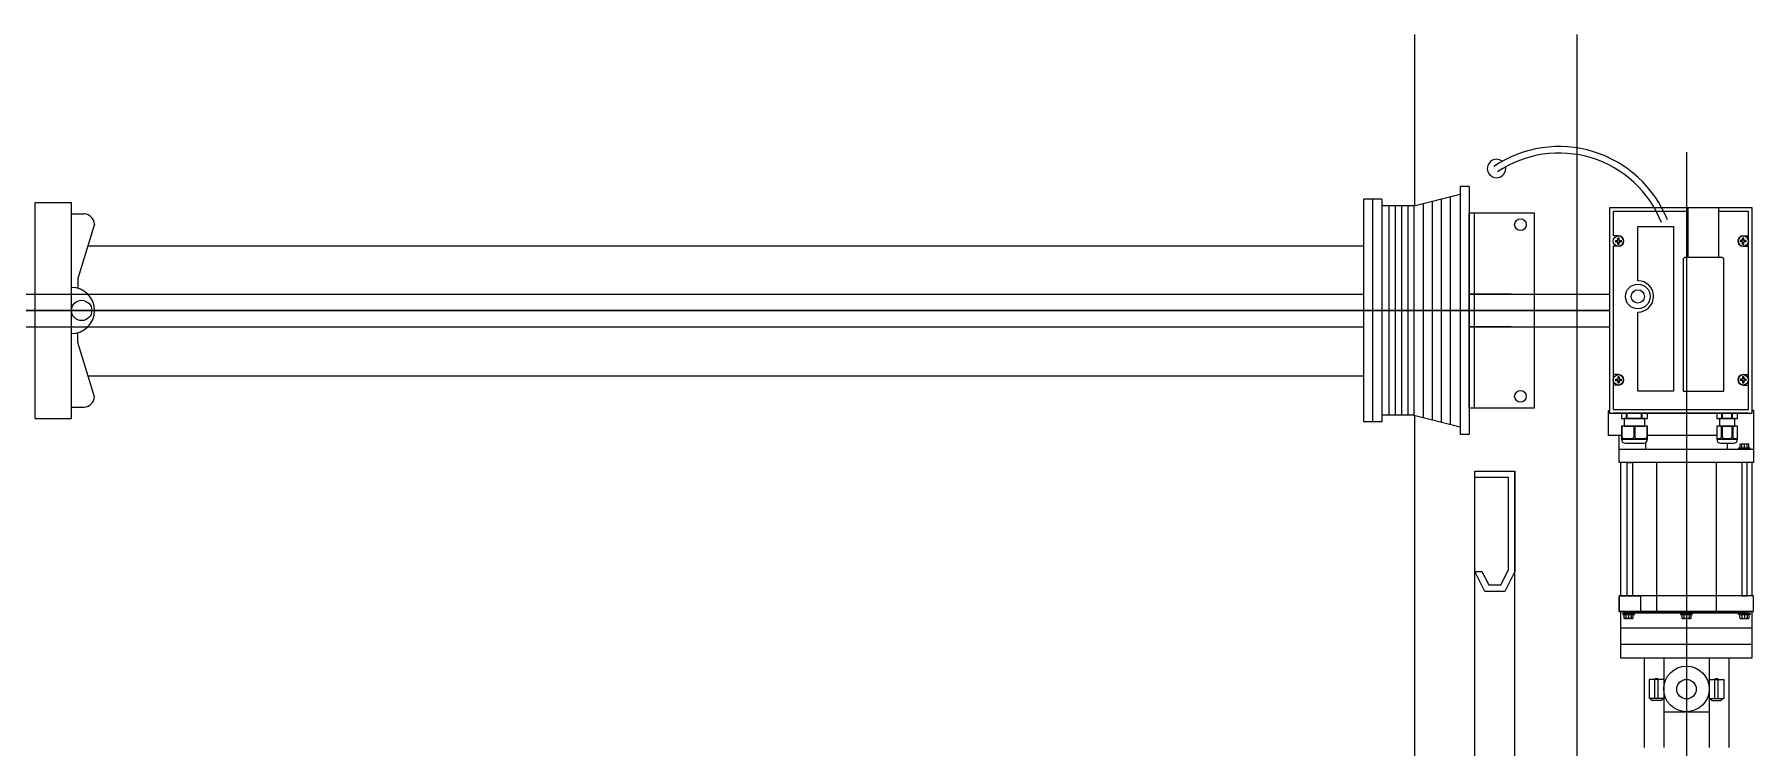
# Model space of a CAD drawing. Header units: millimetres. Extents: x 34479 to 326239, y 111570 to 168880.
# Drawn here: x 186043 to 186705, y 167183 to 167458 of the extents above; entities that cross this region are included whole.
import ezdxf

# ---------------------------------------------------------------- set-up
doc = ezdxf.new("R2010")
doc.units = ezdxf.units.MM
doc.header["$LTSCALE"] = 100
doc.header["$MEASUREMENT"] = 0
doc.layers.get('0').update_dxf_attribs({"linetype": 'CONTINUOUS'})
for name, color, linetype in [('FIN', 8, 'CONTINUOUS'), ('LC-003-002-----0', 1, 'CONTINUOUS'), ('OHD Frame', 2, 'CONTINUOUS'), ('OHD Track', 4, 'CONTINUOUS')]:
    doc.layers.add(name, color=color, linetype=linetype)

msp = doc.modelspace()

# ---------------------------------------------------------------- linework, layer by layer
at = {"color": 1}
for p, q in [((186678.89, 167412.35, 0), (186678.89, 167170.9, 0)), ((186595.27, 167399.14, 0), (186591.77, 167399.14, 0)), ((186561.62, 167394.27, 0), (186554.62, 167394.27, 0)), ((186574.02, 167391.73, 0), (186561.62, 167391.73, 0)), ((186063.83, 167376.39, 0), (186554.62, 167376.39, 0)), ((186063.83, 167326.39, 0), (186554.62, 167326.39, 0)), ((186574.02, 167311.23, 0), (186561.62, 167311.23, 0)), ((186561.62, 167308.68, 0), (186554.62, 167308.68, 0)), ((186595.27, 167303.81, 0), (186591.77, 167303.81, 0))]:
    msp.add_line(p, q, dxfattribs=at)
at = {"color": 1, "linetype": 'Continuous'}
for p, q in [((186574.02, 167391.73, 0), (186591.77, 167396.14, 0)), ((186591.77, 167399.14, 0), (186591.77, 167303.81, 0)), ((186595.27, 167399.14, 0), (186595.27, 167303.81, 0)), ((186554.62, 167394.27, 0), (186554.62, 167308.68, 0)), ((186558.12, 167394.27, 0), (186558.12, 167308.68, 0)), ((186561.62, 167394.27, 0), (186561.62, 167308.68, 0)), ((186574.02, 167391.73, 0), (186574.02, 167311.23, 0)), ((186574.02, 167311.23, 0), (186591.77, 167306.81, 0))]:
    msp.add_line(p, q, dxfattribs=at)
at = {"color": 3}
for p, q in [((186043.51, 167309.99, 0), (186043.51, 167392.96, 0)), ((186043.51, 167392.96, 0), (186057.51, 167392.96, 0)), ((186057.51, 167309.99, 0), (186057.51, 167392.96, 0)), ((186057.51, 167388.66, 0), (186062.4, 167388.66, 0)), ((186066.38, 167384.67, 0), (186059.94, 167363.76, 0)), ((186059.94, 167363.76, 0), (186059.94, 167360, 0)), ((186059.94, 167339.19, 0), (186059.94, 167342.95, 0)), ((186066.38, 167318.28, 0), (186059.94, 167339.19, 0)), ((186043.51, 167309.99, 0), (186057.51, 167309.99, 0)), ((186057.51, 167314.29, 0), (186062.4, 167314.29, 0)), ((186597.45, 163432.59, 0), (186597.45, 167289.71, 0)), ((186612.85, 163432.59, 0), (186612.85, 167289.71, 0))]:
    msp.add_line(p, q, dxfattribs=at)
at = {"color": 8, "linetype": 'Continuous'}
for p, q in [((186564.39, 167391.73, 0), (186564.39, 167311.23, 0)), ((186566.84, 167391.73, 0), (186566.84, 167311.23, 0)), ((186569.29, 167391.73, 0), (186569.29, 167311.23, 0)), ((186571.74, 167391.73, 0), (186571.74, 167311.23, 0)), ((186577.52, 167392.6, 0), (186577.52, 167310.35, 0)), ((186581.02, 167393.47, 0), (186581.02, 167309.48, 0)), ((186584.52, 167394.34, 0), (186584.52, 167308.61, 0)), ((186588.02, 167395.21, 0), (186588.02, 167307.74, 0))]:
    msp.add_line(p, q, dxfattribs=at)
at = {"color": 0}
for p, q in [((186679.52, 167371.79, 0), (186679.52, 167390.98, 0)), ((186691.32, 167371.79, 0), (186691.32, 167390.98, 0)), ((186597.27, 167313.98, 0), (186597.27, 167388.98, 0)), ((186652.72, 167380.14, 0), (186650.72, 167380.14, 0)), ((186652.72, 167376.14, 0), (186650.72, 167376.14, 0)), ((186700.72, 167380.14, 0), (186702.72, 167380.14, 0)), ((186700.72, 167376.14, 0), (186702.72, 167376.14, 0)), ((186677.58, 167371.39, 0), (186678.16, 167371.79, 0)), ((186693.26, 167371.39, 0), (186692.68, 167371.79, 0)), ((186652.72, 167326.81, 0), (186650.72, 167326.81, 0)), ((186700.72, 167326.81, 0), (186702.72, 167326.81, 0)), ((186652.72, 167322.81, 0), (186650.72, 167322.81, 0)), ((186700.72, 167322.81, 0), (186702.72, 167322.81, 0)), ((186649.22, 167312.96, 0), (186648.72, 167312.96, 0)), ((186648.72, 167312.96, 0), (186648.72, 167303.44, 0)), ((186702.72, 167311.98, 0), (186650.72, 167311.98, 0)), ((186655.87, 167309.98, 0), (186655.87, 167311.98, 0)), ((186656.12, 167309.98, 0), (186656.12, 167311.98, 0)), ((186661.62, 167309.98, 0), (186661.62, 167311.98, 0)), ((186661.87, 167309.98, 0), (186661.87, 167311.98, 0)), ((186692.54, 167309.98, 0), (186692.54, 167311.98, 0)), ((186692.79, 167309.98, 0), (186692.79, 167311.98, 0)), ((186696.29, 167309.98, 0), (186696.29, 167311.98, 0)), ((186696.54, 167309.98, 0), (186696.54, 167311.98, 0)), ((186704.22, 167313.22, 0), (186704.72, 167313.22, 0)), ((186704.72, 167313.22, 0), (186704.72, 167293.05, 0)), ((186653.87, 167303.44, 0), (186648.72, 167303.44, 0)), ((186653.05, 167298.12, 0), (186653.05, 167303.44, 0)), ((186690.54, 167303.44, 0), (186663.87, 167303.44, 0)), ((186663.26, 167298.12, 0), (186663.26, 167300.77, 0)), ((186694.54, 167300.48, 0), (186694.54, 167298.12, 0)), ((186699.43, 167299.92, 0), (186699.43, 167298.62, 0)), ((186699.43, 167298.62, 0), (186702.93, 167298.62, 0)), ((186699.68, 167300.17, 0), (186699.93, 167300.17, 0)), ((186700.18, 167298.62, 0), (186700.18, 167299.92, 0)), ((186700.43, 167300.17, 0), (186700.93, 167300.17, 0)), ((186701.18, 167298.62, 0), (186701.18, 167299.92, 0)), ((186701.43, 167300.17, 0), (186701.93, 167300.17, 0)), ((186702.18, 167298.62, 0), (186702.18, 167299.92, 0)), ((186702.43, 167300.17, 0), (186702.68, 167300.17, 0)), ((186702.93, 167298.62, 0), (186702.93, 167299.92, 0)), ((186653.55, 167293.05, 0), (186653.55, 167241.78, 0)), ((186704.22, 167241.78, 0), (186704.22, 167293.05, 0)), ((186658.35, 167234.62, 0), (186654.85, 167234.62, 0)), ((186654.85, 167234.62, 0), (186654.85, 167233.32, 0)), ((186655.35, 167233.07, 0), (186655.1, 167233.07, 0)), ((186655.6, 167234.62, 0), (186655.6, 167233.32, 0)), ((186656.35, 167233.07, 0), (186655.85, 167233.07, 0)), ((186656.6, 167234.62, 0), (186656.6, 167233.32, 0)), ((186657.35, 167233.07, 0), (186656.85, 167233.07, 0)), ((186657.6, 167234.62, 0), (186657.6, 167233.32, 0)), ((186658.1, 167233.07, 0), (186657.85, 167233.07, 0)), ((186658.35, 167233.32, 0), (186658.35, 167234.62, 0)), ((186680.64, 167234.62, 0), (186677.14, 167234.62, 0)), ((186677.14, 167234.62, 0), (186677.14, 167233.32, 0)), ((186677.64, 167233.07, 0), (186677.39, 167233.07, 0)), ((186677.89, 167234.62, 0), (186677.89, 167233.32, 0)), ((186678.64, 167233.07, 0), (186678.14, 167233.07, 0)), ((186678.89, 167234.62, 0), (186678.89, 167233.32, 0)), ((186679.64, 167233.07, 0), (186679.14, 167233.07, 0)), ((186679.89, 167234.62, 0), (186679.89, 167233.32, 0)), ((186680.39, 167233.07, 0), (186680.14, 167233.07, 0)), ((186680.64, 167233.32, 0), (186680.64, 167234.62, 0)), ((186699.43, 167234.62, 0), (186702.93, 167234.62, 0)), ((186699.43, 167233.32, 0), (186699.43, 167234.62, 0)), ((186699.68, 167233.07, 0), (186699.93, 167233.07, 0)), ((186700.18, 167234.62, 0), (186700.18, 167233.32, 0)), ((186700.43, 167233.07, 0), (186700.93, 167233.07, 0)), ((186701.18, 167234.62, 0), (186701.18, 167233.32, 0)), ((186701.43, 167233.07, 0), (186701.93, 167233.07, 0)), ((186702.18, 167234.62, 0), (186702.18, 167233.32, 0)), ((186702.43, 167233.07, 0), (186702.68, 167233.07, 0)), ((186702.93, 167234.62, 0), (186702.93, 167233.32, 0)), ((186653.55, 167229.5, 0), (186704.22, 167229.5, 0)), ((186653.55, 167223.21, 0), (186653.55, 167217.98, 0)), ((186653.55, 167223.21, 0), (186704.22, 167223.21, 0)), ((186653.55, 167217.98, 0), (186704.22, 167217.98, 0)), ((186662.64, 167217.98, 0), (186662.64, 167183.48, 0)), ((186670.14, 167217.98, 0), (186670.14, 167183.48, 0)), ((186687.64, 167217.98, 0), (186687.64, 167183.48, 0)), ((186695.14, 167217.98, 0), (186695.14, 167183.48, 0)), ((186704.22, 167217.98, 0), (186704.22, 167223.21, 0)), ((186664.56, 167209.69, 0), (186664.56, 167202.33, 0)), ((186670.14, 167209.69, 0), (186664.56, 167209.69, 0)), ((186666.73, 167209.79, 0), (186666.88, 167209.95, 0)), ((186666.73, 167202.33, 0), (186666.73, 167209.79, 0)), ((186667.98, 167209.79, 0), (186667.82, 167209.95, 0)), ((186667.98, 167202.33, 0), (186667.98, 167209.79, 0)), ((186687.64, 167209.69, 0), (186693.22, 167209.69, 0)), ((186689.8, 167209.79, 0), (186689.96, 167209.95, 0)), ((186689.8, 167202.33, 0), (186689.8, 167209.79, 0)), ((186691.05, 167209.79, 0), (186690.9, 167209.95, 0)), ((186691.05, 167202.33, 0), (186691.05, 167209.79, 0)), ((186693.22, 167209.69, 0), (186693.22, 167202.33, 0)), ((186670.14, 167202.33, 0), (186664.56, 167202.33, 0)), ((186664.85, 167202.33, 0), (186665.6, 167201.57, 0)), ((186669.1, 167201.57, 0), (186665.6, 167201.57, 0)), ((186669.85, 167202.33, 0), (186669.1, 167201.57, 0)), ((186687.64, 167202.33, 0), (186693.22, 167202.33, 0)), ((186687.93, 167202.33, 0), (186688.68, 167201.57, 0)), ((186688.68, 167201.57, 0), (186692.17, 167201.57, 0)), ((186692.93, 167202.33, 0), (186692.17, 167201.57, 0)), ((186670.14, 167197.26, 0), (186687.64, 167197.26, 0))]:
    msp.add_line(p, q, dxfattribs=at)
at = {"color": 2}
for p, q in [((184315.95, 167357.73, 0), (186554.62, 167357.73, 0)), ((186595.27, 167357.73, 0), (186649.22, 167357.73, 0)), ((186611.39, 167357.73, 0), (186595.27, 167357.73, 0)), ((184315.95, 167345.23, 0), (186554.62, 167345.23, 0)), ((186595.27, 167345.23, 0), (186649.22, 167345.23, 0)), ((186611.39, 167345.23, 0), (186595.27, 167345.23, 0))]:
    msp.add_line(p, q, dxfattribs=at)
at = {"color": 8}
for p, q in [((181929.8, 167351.48, 0), (186649.22, 167351.48, 0)), ((186649.22, 167351.48, 0), (181939.47, 167351.48, 0))]:
    msp.add_line(p, q, dxfattribs=at)
at = {"color": 0, "elevation": 0}
for points in [[(186649.22, 167311.98), (186704.22, 167311.98), (186704.22, 167390.98), (186649.22, 167390.98)], [(186620.27, 167313.98), (186595.27, 167313.98), (186595.27, 167388.98), (186620.27, 167388.98)], [(186653.87, 167309.98), (186663.87, 167309.98), (186663.87, 167311.98), (186653.87, 167311.98)], [(186654.87, 167306.98), (186662.87, 167306.98), (186662.87, 167309.98), (186654.87, 167309.98)], [(186690.54, 167309.98), (186698.54, 167309.98), (186698.54, 167311.98), (186690.54, 167311.98)], [(186691.54, 167306.98), (186697.54, 167306.98), (186697.54, 167309.98), (186691.54, 167309.98)], [(186653.87, 167301.98), (186663.87, 167301.98), (186663.87, 167306.98), (186653.87, 167306.98)], [(186690.54, 167301.98), (186698.54, 167301.98), (186698.54, 167306.98), (186690.54, 167306.98)], [(186653.05, 167298.12), (186704.72, 167298.12), (186704.72, 167293.05), (186653.05, 167293.05)], [(186698.93, 167298.12), (186703.43, 167298.12), (186703.43, 167298.62), (186698.93, 167298.62)], [(186656.09, 167241.78), (186656.09, 167293.05), (186658.09, 167293.05), (186658.09, 167241.78)], [(186667.39, 167235.79), (186690.39, 167235.79), (186690.39, 167293.05), (186667.39, 167293.05)], [(186702.18, 167241.78), (186702.18, 167293.05), (186700.18, 167293.05), (186700.18, 167241.78)], [(186653.05, 167235.79), (186704.72, 167235.79), (186704.72, 167241.78), (186653.05, 167241.78)], [(186653.05, 167241.78), (186661.19, 167241.78), (186661.19, 167235.79), (186653.05, 167235.79)], [(186653.55, 167223.21), (186704.22, 167223.21), (186704.22, 167235.79), (186653.55, 167235.79)], [(186658.85, 167235.12), (186654.35, 167235.12), (186654.35, 167234.62), (186658.85, 167234.62)], [(186656, 167235.79), (186701.94, 167235.79), (186701.94, 167235.12), (186656, 167235.12)], [(186681.14, 167235.12), (186676.64, 167235.12), (186676.64, 167234.62), (186681.14, 167234.62)], [(186698.93, 167235.12), (186703.43, 167235.12), (186703.43, 167234.62), (186698.93, 167234.62)]]:
    msp.add_lwpolyline(points, close=True, dxfattribs=at)
for points in [[(186650.72, 167376.14), (186650.72, 167313.48), (186702.72, 167313.48), (186702.72, 167389.48), (186691.32, 167389.48)], [(186679.52, 167389.48), (186650.72, 167389.48), (186650.72, 167380.14)], [(186660.19, 167362.91), (186660.19, 167383.7), (186673.87, 167383.7), (186673.87, 167320.5), (186660.19, 167320.5), (186660.19, 167350.82)], [(186677.58, 167371.39), (186677.58, 167320.5), (186693.26, 167320.5), (186693.26, 167371.39)], [(186692.68, 167371.79), (186678.16, 167371.79)], [(186658.74, 167302.93), (186658.74, 167306.98), (186653.99, 167306.98), (186653.99, 167302.93)], [(186663.74, 167302.93), (186663.74, 167306.98), (186658.99, 167306.98), (186658.99, 167302.93)], [(186692.42, 167302.93), (186692.42, 167306.98), (186690.54, 167306.98)], [(186696.42, 167302.93), (186696.42, 167306.98), (186692.67, 167306.98), (186692.67, 167302.93)], [(186698.54, 167306.98), (186696.67, 167306.98), (186696.67, 167302.93)], [(186663.87, 167301.98), (186653.87, 167301.98)], [(186655.01, 167302.23), (186657.73, 167302.23)], [(186655.37, 167300.48), (186662.37, 167300.48)], [(186660.01, 167302.23), (186662.73, 167302.23)], [(186690.54, 167302.23), (186691.41, 167302.23)], [(186698.54, 167301.98), (186690.54, 167301.98)], [(186692.04, 167300.48), (186697.04, 167300.48)], [(186693.68, 167302.23), (186695.41, 167302.23)], [(186697.68, 167302.23), (186698.54, 167302.23)]]:
    msp.add_lwpolyline(points, dxfattribs=at)
at = {"color": 0}
for centre, radius in [((186615.02, 167384.48, 0), 2.25), ((186660.19, 167356.87, 0), 4.74), ((186660.19, 167356.87, 0), 2.56), ((186615.02, 167318.48, 0), 2.25), ((186678.89, 167206.01, 0), 8.75), ((186678.89, 167205.93, 0), 3.75)]:
    msp.add_circle(centre, radius, dxfattribs=at)
at = {"color": 3}
msp.add_circle((186061.43, 167351.48, 0), 3.9, dxfattribs=at)
for centre, radius, start, end in [((186061.95, 167384.23, 0), 4.45, 5.63752, 84.24179), ((186057.51, 167351.48, 0), 8.87, 270, 90), ((186061.95, 167318.72, 0), 4.45, 275.75821, 354.36248)]:
    msp.add_arc(centre, radius, start, end, dxfattribs=at)
at = {"color": 0}
for centre, radius, start, end in [((186652.72, 167378.14, 0), 2, 270, 90), ((186700.72, 167378.14, 0), 2, 90, 270), ((186660.19, 167356.87, 0), 6.05, 270, 90), ((186652.72, 167324.81, 0), 2, 270, 90), ((186700.72, 167324.81, 0), 2, 90, 270), ((186655.37, 167301.98, 0), 1.5, 180, 270), ((186655.22, 167303.62, 0), 1.41, 209.45017, 261.26421), ((186657.51, 167303.62, 0), 1.41, 278.73579, 330.54983), ((186660.22, 167303.62, 0), 1.41, 209.45017, 261.26421), ((186662.37, 167301.98, 0), 1.5, 270, 0), ((186662.51, 167303.62, 0), 1.41, 278.73579, 330.54983), ((186692.04, 167301.98, 0), 1.5, 180, 270), ((186691.19, 167303.62, 0), 1.41, 278.73579, 330.54983), ((186693.9, 167303.62, 0), 1.41, 209.45017, 261.26421), ((186695.19, 167303.62, 0), 1.41, 278.73579, 330.54983), ((186697.9, 167303.62, 0), 1.41, 209.45017, 261.26421), ((186697.04, 167301.98, 0), 1.5, 270, 0), ((186699.68, 167299.92, 0), 0.25, 90, 180), ((186699.93, 167299.92, 0), 0.25, 0, 90), ((186700.43, 167299.92, 0), 0.25, 90, 180), ((186700.93, 167299.92, 0), 0.25, 0, 90), ((186701.43, 167299.92, 0), 0.25, 90, 180), ((186701.93, 167299.92, 0), 0.25, 0, 90), ((186702.43, 167299.92, 0), 0.25, 90, 180), ((186702.68, 167299.92, 0), 0.25, 0, 90), ((186655.1, 167233.32, 0), 0.25, 180, 270), ((186655.35, 167233.32, 0), 0.25, 270, 0), ((186655.85, 167233.32, 0), 0.25, 180, 270), ((186656.35, 167233.32, 0), 0.25, 270, 0), ((186656.85, 167233.32, 0), 0.25, 180, 270), ((186657.35, 167233.32, 0), 0.25, 270, 0), ((186657.85, 167233.32, 0), 0.25, 180, 270), ((186658.1, 167233.32, 0), 0.25, 270, 0), ((186677.39, 167233.32, 0), 0.25, 180, 270), ((186677.64, 167233.32, 0), 0.25, 270, 0), ((186678.14, 167233.32, 0), 0.25, 180, 270), ((186678.64, 167233.32, 0), 0.25, 270, 0), ((186679.14, 167233.32, 0), 0.25, 180, 270), ((186679.64, 167233.32, 0), 0.25, 270, 0), ((186680.14, 167233.32, 0), 0.25, 180, 270), ((186680.39, 167233.32, 0), 0.25, 270, 0), ((186699.68, 167233.32, 0), 0.25, 180, 270), ((186699.93, 167233.32, 0), 0.25, 270, 0), ((186700.43, 167233.32, 0), 0.25, 180, 270), ((186700.93, 167233.32, 0), 0.25, 270, 0), ((186701.43, 167233.32, 0), 0.25, 180, 270), ((186701.93, 167233.32, 0), 0.25, 270, 0), ((186702.43, 167233.32, 0), 0.25, 180, 270), ((186702.68, 167233.32, 0), 0.25, 270, 0), ((186667.35, 167202.23, 0), 7.73, 86.51513, 93.48487), ((186690.43, 167202.23, 0), 7.73, 86.51513, 93.48487)]:
    msp.add_arc(centre, radius, start, end, dxfattribs=at)
at = {"layer": 'FIN', "color": 0}
for centre, radius, start, end in [((186605.8, 167406.05, 0), 3.54, 51.15225, 9.77542), ((186629.88, 167369.54, 0), 44.94, 21.84928, 123.96561), ((186629.88, 167369.54, 0), 42.44, 21.84928, 123.96561)]:
    msp.add_arc(centre, radius, start, end, dxfattribs=at)
at = {"layer": 'LC-003-002-----0'}
for p, q in [((186651.55, 167378.38, 0), (186652.48, 167378.38, 0)), ((186651.55, 167377.9, 0), (186652.48, 167377.9, 0)), ((186652.48, 167378.38, 0), (186652.48, 167379.31, 0)), ((186652.48, 167376.96, 0), (186652.48, 167377.9, 0)), ((186652.96, 167378.38, 0), (186652.96, 167379.31, 0)), ((186652.96, 167378.38, 0), (186653.9, 167378.38, 0)), ((186652.96, 167376.96, 0), (186652.96, 167377.9, 0)), ((186652.96, 167377.9, 0), (186653.9, 167377.9, 0)), ((186700.48, 167378.38, 0), (186699.55, 167378.38, 0)), ((186700.48, 167377.9, 0), (186699.55, 167377.9, 0)), ((186700.48, 167378.38, 0), (186700.48, 167379.31, 0)), ((186700.48, 167376.96, 0), (186700.48, 167377.9, 0)), ((186700.96, 167378.38, 0), (186700.96, 167379.31, 0)), ((186701.9, 167378.38, 0), (186700.96, 167378.38, 0)), ((186700.96, 167376.96, 0), (186700.96, 167377.9, 0)), ((186701.9, 167377.9, 0), (186700.96, 167377.9, 0)), ((186651.55, 167325.05, 0), (186652.48, 167325.05, 0)), ((186651.55, 167324.57, 0), (186652.48, 167324.57, 0)), ((186652.48, 167325.99, 0), (186652.48, 167325.05, 0)), ((186652.48, 167324.57, 0), (186652.48, 167323.64, 0)), ((186652.96, 167325.99, 0), (186652.96, 167325.05, 0)), ((186652.96, 167325.05, 0), (186653.9, 167325.05, 0)), ((186652.96, 167324.57, 0), (186653.9, 167324.57, 0)), ((186652.96, 167324.57, 0), (186652.96, 167323.64, 0)), ((186700.48, 167325.05, 0), (186699.55, 167325.05, 0)), ((186700.48, 167324.57, 0), (186699.55, 167324.57, 0)), ((186700.48, 167325.99, 0), (186700.48, 167325.05, 0)), ((186700.48, 167324.57, 0), (186700.48, 167323.64, 0)), ((186700.96, 167325.99, 0), (186700.96, 167325.05, 0)), ((186701.9, 167325.05, 0), (186700.96, 167325.05, 0)), ((186701.9, 167324.57, 0), (186700.96, 167324.57, 0)), ((186700.96, 167324.57, 0), (186700.96, 167323.64, 0))]:
    msp.add_line(p, q, dxfattribs=at)
for centre in [(186652.72, 167378.14, 0), (186700.72, 167378.14, 0), (186652.72, 167324.81, 0), (186700.72, 167324.81, 0)]:
    msp.add_circle(centre, 2, dxfattribs=at)
for centre, start, end in [((186652.72, 167378.14, 0), 168.46304, 191.53696), ((186652.72, 167378.14, 0), 78.46304, 101.53696), ((186652.72, 167378.14, 0), 258.46304, 281.53696), ((186652.72, 167378.14, 0), 348.46304, 11.53696), ((186700.72, 167378.14, 0), 168.46304, 191.53696), ((186700.72, 167378.14, 0), 78.46304, 101.53696), ((186700.72, 167378.14, 0), 258.46304, 281.53696), ((186700.72, 167378.14, 0), 348.46304, 11.53696), ((186652.72, 167324.81, 0), 168.46304, 191.53696), ((186652.72, 167324.81, 0), 78.46304, 101.53696), ((186652.72, 167324.81, 0), 258.46304, 281.53696), ((186652.72, 167324.81, 0), 348.46304, 11.53696), ((186700.72, 167324.81, 0), 168.46304, 191.53696), ((186700.72, 167324.81, 0), 78.46304, 101.53696), ((186700.72, 167324.81, 0), 258.46304, 281.53696), ((186700.72, 167324.81, 0), 348.46304, 11.53696)]:
    msp.add_arc(centre, 1.2, start, end, dxfattribs=at)
at = {"layer": 'OHD Frame', "color": 1}
for p, q in [((186574.2, 167457.59, 0), (186574.2, 167391.77, 0)), ((186636.7, 167457.59, 0), (186636.7, 163432.59, 0)), ((186574.2, 167311.18, 0), (186574.2, 166020.09, 0))]:
    msp.add_line(p, q, dxfattribs=at)
at = {"layer": 'OHD Track', "color": 1, "elevation": 0}
msp.add_lwpolyline([(186612.85, 167289.71), (186612.85, 167251.21), (186609, 167243.51), (186601.3, 167243.51), (186597.45, 167251.21), (186600.21, 167251.21), (186602.83, 167245.98), (186607.48, 167245.98), (186610.39, 167251.79), (186610.39, 167287.25), (186597.45, 167287.25), (186597.45, 167289.71)], close=True, dxfattribs=at)

doc.saveas('drawing.dxf')
